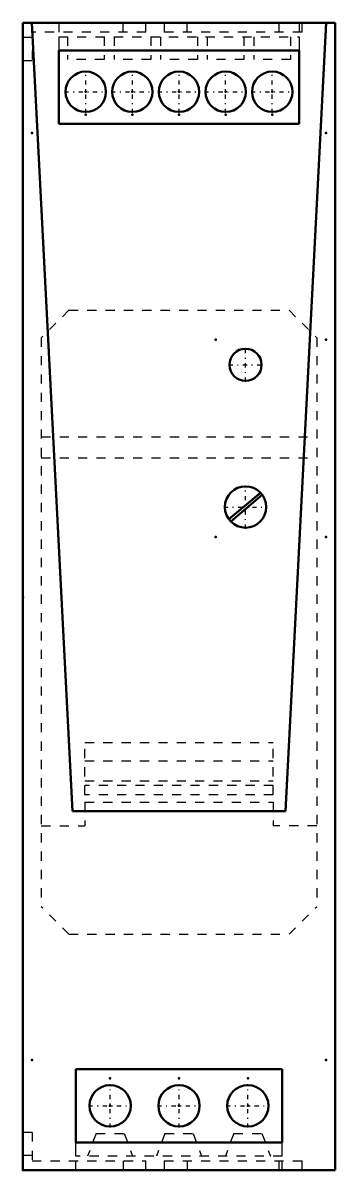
# Model space of a CAD drawing. Header units: millimetres. Extents: x 0 to 34, y 0 to 125.
import ezdxf

# ---------------------------------------------------------------- set-up
doc = ezdxf.new("R2010")
doc.units = ezdxf.units.MM
doc.linetypes.add('Center', pattern=[1.5, 0.45, -0.5, 0.05, -0.5])
doc.linetypes.add('Dashed', pattern=[2, 1, -1])
for name, color, linetype, lineweight in [('2d ConnectionPoints', 7, 'Continuous', 50), ('AM_0', 7, 'Continuous', 50), ('AM_7', 7, 'Center', 25), ('AM_9', 6, 'Dashed', 25)]:
    doc.layers.add(name, color=color, linetype=linetype, lineweight=lineweight)

# ---------------------------------------------------------------- blocks, each defined once
blk = doc.blocks.new('1_1469470000_PART8_0_in_1469470000_0')
at = {"layer": 'AM_9'}
for p, q in [((1, 124), (1, 120.9)), ((13.4, 124), (1, 124)), ((3.9, 125), (3.9, 122)), ((10.9, 124), (10.9, 125)), ((13.4, 124), (13.4, 125)), ((15.4, 125), (15.4, 124)), ((30.4, 124), (15.4, 124)), ((17.9, 124), (17.9, 125)), ((27.9, 124), (27.9, 125)), ((30.1, 125), (30.1, 122)), ((30.4, 124), (30.4, 125)), ((1, 123.4), (0, 123.4)), ((3.9, 123.5), (30.1, 123.5)), ((0, 120.9), (1, 120.9)), ((1, 4.1), (0, 4.1)), ((1, 4.1), (1, 1)), ((5.75, 0), (5.75, 3)), ((28.25, 0), (28.25, 3)), ((1, 1.6), (0, 1.6)), ((28.25, 1.5), (5.75, 1.5)), ((1, 1), (13.4, 1)), ((10.9, 1), (10.9, 0)), ((13.4, 0), (13.4, 1)), ((15.4, 1), (15.4, 0)), ((15.4, 1), (30.4, 1)), ((17.9, 1), (17.9, 0)), ((27.9, 0), (27.9, 1)), ((30.4, 0), (30.4, 1))]:
    blk.add_line(p, q, dxfattribs=at)
blk = doc.blocks.new('2_1469470000_PART7_0_in_1469470000_0')
at = {"layer": 'AM_0'}
for centre in [(6.84, 117.5), (11.92, 117.5), (17, 117.5), (22.08, 117.5), (27.16, 117.5)]:
    blk.add_circle(centre, 2.2, dxfattribs=at)
at = {"layer": 'AM_7'}
for p, q in [((6.84, 115.19), (6.84, 119.81)), ((11.92, 115.19), (11.92, 119.81)), ((17, 115.19), (17, 119.81)), ((22.08, 115.19), (22.08, 119.81)), ((27.16, 115.19), (27.16, 119.81)), ((4.53, 117.5), (9.15, 117.5)), ((14.69, 117.5), (19.31, 117.5)), ((24.85, 117.5), (29.47, 117.5)), ((9.61, 117.5), (14.23, 117.5)), ((19.77, 117.5), (24.39, 117.5))]:
    blk.add_line(p, q, dxfattribs=at)
at = {"layer": 'AM_9'}
for p, q in [((3.9, 123.5), (30.1, 123.5)), ((3.9, 123.5), (3.9, 122)), ((4.84, 123.5), (4.84, 121)), ((8.84, 123.5), (8.84, 121)), ((9.92, 123.5), (9.92, 121)), ((13.92, 123.5), (13.92, 121)), ((15, 123.5), (15, 121)), ((19, 123.5), (19, 121)), ((20.08, 123.5), (20.08, 121)), ((24.08, 123.5), (24.08, 121)), ((25.16, 123.5), (25.16, 121)), ((29.16, 123.5), (29.16, 121)), ((30.1, 123.5), (30.1, 122)), ((8.84, 121), (4.84, 121)), ((13.92, 121), (9.92, 121)), ((19, 121), (15, 121)), ((24.08, 121), (20.08, 121)), ((29.16, 121), (25.16, 121))]:
    blk.add_line(p, q, dxfattribs=at)
blk = doc.blocks.new('3_1469470000_PART6_0_in_1469470000_0')
at = {"layer": 'AM_0'}
for centre in [(9.5, 7), (17, 7), (24.5, 7)]:
    blk.add_circle(centre, 2.25, dxfattribs=at)
at = {"layer": 'AM_7'}
for p, q in [((9.5, 4.64), (9.5, 9.36)), ((17, 4.64), (17, 9.36)), ((24.5, 4.64), (24.5, 9.36)), ((7.14, 7), (11.86, 7)), ((14.64, 7), (19.36, 7)), ((22.14, 7), (26.86, 7))]:
    blk.add_line(p, q, dxfattribs=at)
at = {"layer": 'AM_9'}
for p, q in [((7.96, 4), (7.05, 1.5)), ((7.96, 4), (11.04, 4)), ((11.04, 4), (11.95, 1.5)), ((15.46, 4), (14.55, 1.5)), ((15.46, 4), (18.54, 4)), ((18.54, 4), (19.45, 1.5)), ((22.96, 4), (22.05, 1.5)), ((22.96, 4), (26.04, 4)), ((26.04, 4), (26.95, 1.5)), ((5.75, 1.5), (5.75, 3)), ((28.25, 1.5), (28.25, 3)), ((28.25, 1.5), (5.75, 1.5))]:
    blk.add_line(p, q, dxfattribs=at)
blk = doc.blocks.new('4_1469470000_PART5_0_in_1469470000_0')
at = {"layer": 'AM_0'}
for p, q in [((25.87, 73.81), (22.43, 70.92)), ((26.07, 73.58), (22.63, 70.69))]:
    blk.add_line(p, q, dxfattribs=at)
blk = doc.blocks.new('5_1469470000_PART4_0_in_1469470000_0')
at = {"layer": 'AM_0'}
for p, q in [((0, 125), (0, 0)), ((0.97, 125), (0, 125)), ((0.97, 125), (5.4, 39.1)), ((28.6, 39.1), (33.03, 125)), ((34, 125), (33.03, 125)), ((34, 0), (34, 125)), ((5.4, 39.1), (28.6, 39.1)), ((28.25, 11), (5.75, 11)), ((5.75, 11), (5.75, 3)), ((28.25, 11), (28.25, 3)), ((28.25, 3), (5.75, 3)), ((0, 0), (34, 0))]:
    blk.add_line(p, q, dxfattribs=at)
blk = doc.blocks.new('6_1469470000_PART3_0_in_1469470000_0')
at = {"layer": 'AM_0'}
for p, q in [((33.03, 125), (0.97, 125)), ((5.4, 39.1), (0.97, 125)), ((33.03, 125), (28.6, 39.1)), ((30.1, 122), (3.9, 122)), ((3.9, 122), (3.9, 114)), ((30.1, 122), (30.1, 114)), ((30.1, 114), (3.9, 114)), ((5.4, 39.1), (28.6, 39.1))]:
    blk.add_line(p, q, dxfattribs=at)
for centre, radius in [((24.25, 87.75), 1.75), ((24.25, 72.25), 2.25)]:
    blk.add_circle(centre, radius, dxfattribs=at)
at = {"layer": 'AM_7'}
for p, q in [((24.25, 85.91), (24.25, 89.59)), ((22.41, 87.75), (26.09, 87.75)), ((24.25, 69.89), (24.25, 74.61)), ((21.89, 72.25), (26.61, 72.25))]:
    blk.add_line(p, q, dxfattribs=at)
blk = doc.blocks.new('7_1469470000_PART2_0_in_1469470000_0')
at = {"layer": 'AM_0'}
blk.add_circle((24.25, 87.75), 1.75, dxfattribs=at)
blk = doc.blocks.new('8_1469470000_PART1_0_in_1469470000_0')
at = {"layer": 'AM_9'}
for p, q in [((5, 93.7), (2, 90.7)), ((5, 93.7), (29, 93.7)), ((29, 93.7), (32, 90.7)), ((2, 90.7), (2, 28.7)), ((32, 90.7), (32, 28.7)), ((2, 79.9), (32, 79.9)), ((2, 77.6), (32, 77.6)), ((6.75, 40.9), (6.75, 46.6)), ((6.75, 46.6), (27.25, 46.6)), ((27.25, 40.9), (27.25, 46.6)), ((6.75, 44.6), (27.25, 44.6)), ((6.75, 42.4), (27.25, 42.4)), ((27.25, 41.9), (6.75, 41.9)), ((27.25, 40.9), (6.75, 40.9)), ((6.75, 40.1), (6.75, 37.5)), ((6.75, 40.1), (27.25, 40.1)), ((27.25, 40.1), (27.25, 37.5)), ((2, 37.5), (6.75, 37.5)), ((32, 37.5), (27.25, 37.5)), ((5, 25.7), (2, 28.7)), ((29, 25.7), (32, 28.7)), ((5, 25.7), (29, 25.7))]:
    blk.add_line(p, q, dxfattribs=at)

msp = doc.modelspace()

# ---------------------------------------------------------------- linework, layer by layer
at = {"layer": '2d ConnectionPoints'}
for p in [(6.84, 117.5), (6.84, 117.5), (11.92, 117.5), (11.92, 117.5), (17, 117.5), (17, 117.5), (22.08, 117.5), (22.08, 117.5), (27.16, 117.5), (27.16, 117.5), (6.84, 115), (11.92, 115), (17, 115), (22.08, 115), (27.16, 115), (1, 113), (1, 113), (33, 113), (33, 113), (21, 90.5), (21, 90.5), (33, 90.5), (33, 90.5), (21, 69), (21, 69), (33, 69), (33, 69), (0, 62.4), (1, 12), (1, 12), (33, 12), (33, 12), (9.5, 10), (17, 10), (24.5, 10), (9.5, 7), (9.5, 7), (17, 7), (17, 7), (24.5, 7), (24.5, 7), (0, 0)]:
    msp.add_point(p, dxfattribs=at)

# ---------------------------------------------------------------- block references
for name in ['1_1469470000_PART8_0_in_1469470000_0', '5_1469470000_PART4_0_in_1469470000_0', '6_1469470000_PART3_0_in_1469470000_0', '2_1469470000_PART7_0_in_1469470000_0', '8_1469470000_PART1_0_in_1469470000_0', '7_1469470000_PART2_0_in_1469470000_0', '4_1469470000_PART5_0_in_1469470000_0', '3_1469470000_PART6_0_in_1469470000_0']:
    msp.add_blockref(name, (0, 0))

doc.saveas('drawing.dxf')
